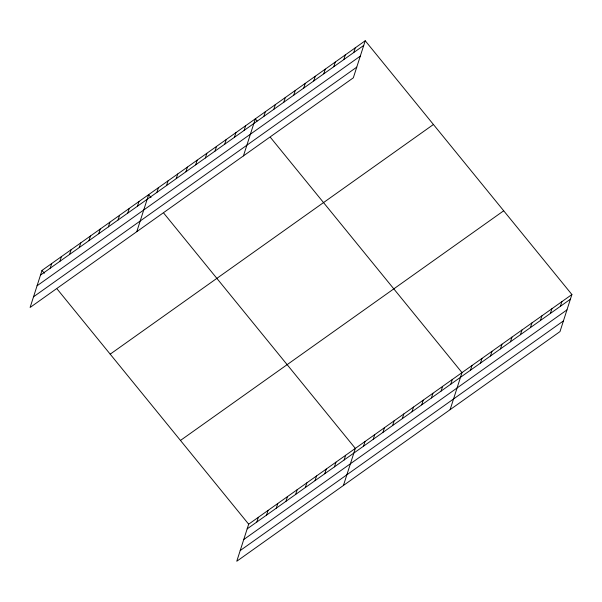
<?xml version="1.0" encoding="UTF-8"?>
<svg xmlns="http://www.w3.org/2000/svg" width="602" height="602" viewBox="0 0 602 602"><rect width="100%" height="100%" fill="white"/><g stroke="black" fill="none" stroke-linecap="round" stroke-linejoin="round"><path stroke-width="0.9" d="M365.226 40.755L41.997 270.418L30.1 307.471L353.329 77.816L365.226 40.755L571.9 294.528L560.003 331.582L236.774 561.245L248.671 524.184L571.9 294.528M50.192 268.214L51.697 263.525M59.884 261.321L61.389 256.64M69.584 254.435L71.089 249.747M79.283 247.542L80.788 242.854M88.976 240.657L90.481 235.969M98.675 233.764L100.18 229.076M108.368 226.879L109.873 222.191M118.067 219.986L119.572 215.298M127.767 213.093L129.272 208.405M137.459 206.208L138.964 201.519M136.767 231.687L148.664 194.627L150.997 197.494M156.859 192.429L158.364 187.741M166.551 185.536L168.056 180.848M176.251 178.643L177.756 173.963M185.943 171.758L187.448 167.07M195.642 164.865L197.147 160.177M205.342 157.98L206.847 153.292M215.034 151.087L216.539 146.399M224.734 144.202L226.239 139.513M234.426 137.309L235.931 132.621M244.126 130.416L245.631 125.728M243.434 155.903L255.331 118.842L257.077 120.987M263.811 116.427L265.316 111.746M273.805 109.331L275.31 104.643M283.798 102.235L285.303 97.547M293.784 95.131L295.289 90.45M303.777 88.035L305.282 83.347M313.77 80.939L315.275 76.251M323.756 73.835L325.261 69.155M333.749 66.739L335.254 62.051M343.742 59.643L345.247 54.955M353.728 52.547L355.233 47.859M256.866 521.979L258.371 517.291M266.558 515.094L268.063 510.406M276.258 508.201L277.763 503.513M285.958 501.315L287.463 496.627M295.65 494.423L297.155 489.735M305.349 487.53L306.854 482.849M315.042 480.644L316.547 475.956M324.741 473.751L326.246 469.063M334.441 466.866L335.946 462.178M344.133 459.973L345.638 455.285M343.441 485.453L355.338 448.4L163.819 213.236M363.533 446.195L365.038 441.507M373.225 439.302L374.73 434.614M382.925 432.417L384.43 427.729M392.617 425.524L394.122 420.836M402.317 418.638L403.822 413.95M412.016 411.745L413.521 407.057M421.709 404.853L423.214 400.172M431.408 397.967L432.913 393.279M441.1 391.074L442.605 386.386M450.8 384.189L452.305 379.501M450.108 409.669L462.005 372.608L270.486 137.452M470.486 370.2L471.991 365.512M480.479 363.096L481.984 358.416M490.472 356L491.977 351.312M500.458 348.904L501.963 344.216M510.451 341.801L511.956 337.12M520.444 334.704L521.949 330.016M530.43 327.608L531.935 322.92M540.423 320.505L541.928 315.824M550.416 313.409L551.921 308.721M560.402 306.313L561.907 301.625M40.492 275.106L363.721 45.443M37.061 285.784L360.289 56.129M33.531 296.794L356.76 67.131M110.204 354.157L433.425 124.501M180.472 440.438L503.701 210.783M247.166 528.872L570.395 299.209M243.735 539.55L566.964 309.895M240.206 550.559L563.434 320.904M41.997 270.418L44.33 273.278M57.152 289.028L248.671 524.184"/></g></svg>
